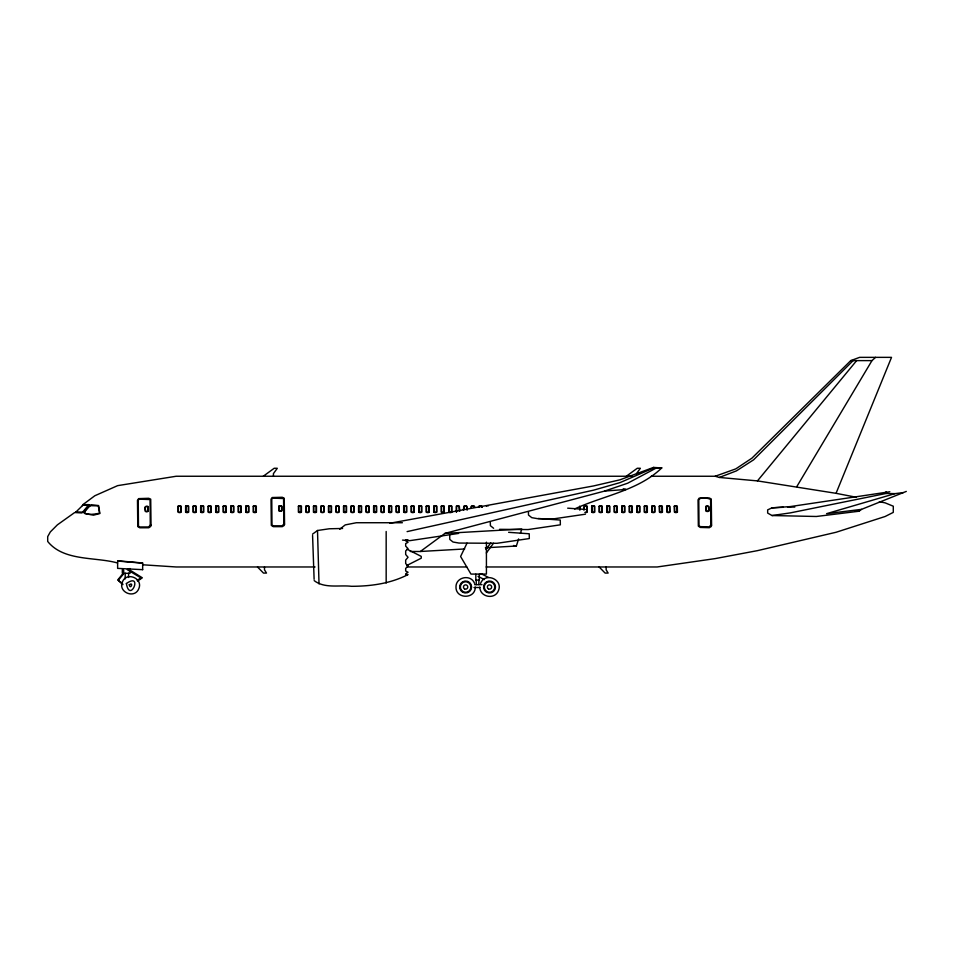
<?xml version="1.0" encoding="UTF-8"?>
<svg xmlns="http://www.w3.org/2000/svg" width="954" height="954" viewBox="0 0 954 954"><rect width="100%" height="100%" fill="white"/><g stroke="black" fill="none" stroke-linecap="round" stroke-linejoin="round"><path stroke-width="1.43" d="M475.259 587.008C475.569 599.315 455.69 599.315 455.988 587.008C455.69 576.908 470.942 573.879 474.532 583.323M88.4 505.525L83.272 504.976L82.354 505.608M485.347 547.787L516.364 546.022L518.618 538.938M520.431 533.274L521.778 529.017L444.958 533.393L420.344 551.484L410.268 551.484M75.867 511.869L82.771 512.179M715.19 476.249L719.352 477.453L757.452 480.899L836.05 493.325L891.525 357.356L859.626 357.356L850.765 360.612L751.907 458.182L735.82 468.867L715.19 476.249L651.26 476.249M470.942 507.146L471.359 506.192A2.731 2.635 0 0 1 474.388 506.192L474.794 507.146M471.324 507.218L471.646 506.467A2.242 2.17 0 0 1 474.102 506.467L474.412 507.218M478.467 507.146L478.872 506.192A2.731 2.635 0 0 1 481.901 506.192L482.307 507.146M478.848 507.218L479.158 506.467A2.242 2.17 0 0 1 481.615 506.467L481.937 507.218M467.007 543.16L460.591 556.504L470.954 574.081L486.421 574.081L486.421 542.17M796.817 486.588L871.98 360.612L875.569 357.356M480.613 583.323C485.049 571.828 503.414 579.436 498.417 590.693C494.828 600.138 479.588 597.109 479.886 587.008M636.497 473.613L640.396 468.271L637.26 468.271L626.325 476.249M485.991 549.421L490.773 542.898M486.337 553.01L493.516 543.243M123.448 572.996L117.783 579.877L122.839 584.671M123.96 573.414L118.284 580.294L122.732 583.967M757.452 480.899L856.644 360.612M853.126 360.612L753.588 459.828L736.428 470.871L719.352 477.453M389.852 523.257L593.603 485.932L620.028 479.802L653.454 467.448L661.766 467.913C638.166 490.714 603.441 495.579 574.594 508.971M339.731 529.255L345.229 524.903L356.379 522.732L402.397 522.732M889.832 491.751L790.282 506.586L772.001 507.838L767.66 509.877L767.672 513.085L772.024 515.542L816.362 516.484L859.041 511.225L861.51 509.364L906.3 491.405M82.891 504.642L94.816 495.758L117.628 485.646L176.18 476.249L632.144 476.249M312.542 534.145L317.503 530.496L329.249 528.778L342.593 528.468M263.256 476.249L274.192 468.271L277.316 468.271L273.428 473.613L273.428 476.249M74.674 512.536L57.395 524.843L50.335 531.915L47.7 536.613L47.7 541.455C63.727 561.465 95.269 556.719 117.628 562.991M137.555 581.105L142.349 577.802L128.206 569.025M137.197 580.354L140.906 577.885L127.252 569.657M661.766 467.913L656.054 468.128L627.696 483.201L604.681 491.048L444.958 533.393M406.988 565.4L421.251 558.185L421.251 556.385L406.988 549.17M653.454 467.448L656.054 468.128M886.218 491.93L885.372 492.336L886.218 493.445L894.935 493.635L903.319 492.598M653.454 468.009L620.028 482.617L593.603 490.153L407.096 531.616M314.164 580.592C324.598 588.797 339.266 584.85 351.501 586.305C371.023 586.257 390.496 583.598 408.05 574.57L405.677 574.737L405.677 573.795L408.05 572.245L405.677 571.017L405.677 568.429L408.05 565.925L405.677 563.599L405.677 560.07L408.05 557.279L405.677 554.501L405.677 550.959L408.05 548.645L405.677 546.141L405.677 543.553L408.05 542.313L405.677 540.775L405.677 539.821L408.05 540M894.935 493.635L826.581 513.669L861.51 509.364M886.218 493.445L790.294 512.894L772.024 515.542M458.624 533.417L409.815 540.668L402.516 540.095M585.434 514.194L553.165 518.928L537.662 518.69L531.748 517.652L528.492 515.053L528.444 511.857M604.681 491.048L626.027 489.45L623.2 488.818M420.344 551.484L464.658 548.967M772.001 507.838L783.306 507.278M787.539 507.075L794.825 507.063M850.765 360.612L871.98 360.612M315.07 566.974L176.18 566.974L142.659 564.78M407.286 566.974L466.78 566.974M486.111 566.974L657.163 566.974L715.19 558.603L757.452 550.649L836.05 532.272L885.133 516.496L893.29 512.381L893.29 506.216L885.133 502.853L879.361 501.732M474.615 584.647L481.997 584.647M473.971 587.509L479.731 587.509M499.538 529.327L528.075 529.565L560.356 524.831L560.272 520.049L538.187 518.487M567.678 508.172L585.351 509.424M508.613 532.32L529.231 533.775L529.315 538.557L497.034 543.291L458.946 543.053L453.031 542.015L449.787 539.415L449.716 535.325M117.628 561.059L142.659 563.17M854.701 510.855L859.041 511.225M513.526 545.521L516.364 546.022M836.05 493.325L856.263 497.249M480.911 573.604L488.257 577.301M478.037 576.371L484.393 579.567M493.623 528.289L490.38 525.69L490.32 522.494M122.315 569.204L123.698 570.301L123.698 571.971L122.315 573.08L122.315 570.277M599.148 566.974L605.122 573.08L608.151 573.08L606.148 569.836L606.148 566.974M257.508 566.974L263.471 573.08L266.512 573.08L264.496 569.836L264.496 566.974M579.662 506.192L580.068 509.865M456.608 511.893L456.608 506.467A2.242 2.17 0 0 1 459.053 506.467L459.375 511.153M456.31 512.179L456.31 506.192A2.731 2.635 0 0 1 459.351 506.192L459.756 511.225M312.578 535.433L314.116 579.305M317.503 530.496L319.018 583.884M584.122 509.841L584.432 506.467A2.242 2.17 0 0 1 586.889 506.467L586.889 511.893A2.242 2.17 0 0 1 585.207 512.203M583.741 509.865L584.146 506.192A2.731 2.635 0 0 1 587.175 506.192L587.175 512.179A2.731 2.635 0 0 1 585.124 512.56M579.686 507.218L579.686 509.841M479.313 574.213L479.313 580.115M478.884 584.647L478.884 580.115L476.249 580.115L476.249 584.647M475.831 574.213L475.831 580.115M467.269 509.865L466.864 506.192A2.731 2.635 0 0 0 463.835 506.192L463.429 509.865M466.9 509.841L466.578 506.467A2.242 2.17 0 0 0 464.121 506.467L463.799 509.841M386.167 531.485L386.167 583.073M129.994 568.536L129.994 573.318L123.006 573.318L123.006 569.359M128.587 573.175L128.587 577.468M125.201 573.175L125.201 578.899M486.397 506.192A2.731 2.635 0 0 1 488.448 505.799M144.877 507.695L145.27 511.38A2.731 2.6 -32.9 0 0 148.252 511.261L148.275 506.622A2.731 2.6 -32.9 0 0 145.282 506.729L144.877 507.695M145.246 507.755L145.557 511.094A2.242 2.135 -32.9 0 0 147.977 510.998L147.989 506.908A2.242 2.135 -32.9 0 0 145.568 507.003L145.246 507.755M122.422 581.916C117.831 592.267 134.729 599.255 138.795 588.69C143.386 578.339 126.5 571.339 122.422 581.916M126.369 583.538C129.994 604.037 143.422 571.613 126.369 583.538M129.255 584.742C130.316 590.502 134.073 581.415 129.255 584.742M710.825 525.094L709.204 526.87L700.415 526.632L699.02 525.761L698.793 499.979C700.379 496.366 707.773 498.083 710.599 499.359L710.825 525.094M711.577 525.225L711.267 526.501L709.299 527.705L700.319 527.443L698.34 526.167L698.042 499.872L699.175 498.107L709.299 497.988L711.267 498.99L711.577 525.225M150.279 525.117L148.645 526.954L139.868 526.966L138.473 526.179L138.223 500.421L138.998 499.18L150.052 499.55L150.279 525.117M151.03 525.201L150.72 526.453L148.752 527.765L139.773 527.789L137.793 526.632L137.471 500.373L138.616 498.62L148.752 498.286L150.72 499.192L151.03 525.201M283.803 524.08L282.169 525.845L273.393 525.845L271.997 524.998L271.771 499.312L272.546 498.095L283.577 498.548L283.803 524.08M284.554 524.187L284.244 525.427L282.277 526.656L273.297 526.656L271.318 525.427L271.019 499.216L272.152 497.523L282.277 497.272L284.244 498.226L284.554 524.187M88.889 504.642L81.961 512.942L75.354 512.572L83.451 504.642L88.889 504.642M659.286 506.169L659.417 512.155A2.731 2.623 16.1 0 0 662.434 512.155L662.314 506.169A2.731 2.623 16.1 0 0 659.286 506.169M659.584 506.455L659.691 511.869A2.242 2.158 16.1 0 0 662.148 511.869L662.028 506.455A2.242 2.158 16.1 0 0 659.584 506.455M666.786 506.169L666.906 512.155A2.731 2.623 16.1 0 0 669.935 512.155L669.803 506.169A2.731 2.623 16.1 0 0 666.786 506.169M667.084 506.455L667.192 511.869A2.242 2.158 16.1 0 0 669.636 511.869L669.529 506.455A2.242 2.158 16.1 0 0 667.084 506.455M674.287 506.169L674.406 512.155A2.731 2.623 16.1 0 0 677.423 512.155L677.304 506.169A2.731 2.623 16.1 0 0 674.287 506.169M674.573 506.455L674.693 511.869A2.242 2.158 16.1 0 0 677.137 511.869L677.03 506.455A2.242 2.158 16.1 0 0 674.573 506.455M705.829 506.419L705.924 511.07A2.731 2.623 16.1 0 0 708.941 511.07L708.846 506.419A2.731 2.623 16.1 0 0 705.829 506.419M706.127 506.705L706.21 510.795A2.242 2.158 16.1 0 0 708.655 510.795L708.572 506.705A2.242 2.158 16.1 0 0 706.127 506.705M178.088 506.192L178.088 512.179A2.731 2.635 0 0 0 181.117 512.179L181.117 506.192A2.731 2.635 0 0 0 178.088 506.192M178.374 506.467L178.374 511.893A2.242 2.17 0 0 0 180.831 511.893L180.831 506.467A2.242 2.17 0 0 0 178.374 506.467M185.613 506.192L185.613 512.179A2.731 2.635 0 0 0 188.642 512.179L188.642 506.192A2.731 2.635 0 0 0 185.613 506.192M185.899 506.467L185.899 511.893A2.242 2.17 0 0 0 188.355 511.893L188.355 506.467A2.242 2.17 0 0 0 185.899 506.467M193.125 506.192L193.125 512.179A2.731 2.635 0 0 0 196.166 512.179L196.166 506.192A2.731 2.635 0 0 0 193.125 506.192M193.423 506.467L193.423 511.893A2.242 2.17 0 0 0 195.868 511.893L195.868 506.467A2.242 2.17 0 0 0 193.423 506.467M200.65 506.192L200.65 512.179A2.731 2.635 0 0 0 203.679 512.179L203.679 506.192A2.731 2.635 0 0 0 200.65 506.192M200.936 506.467L200.936 511.893A2.242 2.17 0 0 0 203.393 511.893L203.393 506.467A2.242 2.17 0 0 0 200.936 506.467M208.175 506.192L208.175 512.179A2.731 2.635 0 0 0 211.204 512.179L211.204 506.192A2.731 2.635 0 0 0 208.175 506.192M208.461 506.467L208.461 511.893A2.242 2.17 0 0 0 210.917 511.893L210.917 506.467A2.242 2.17 0 0 0 208.461 506.467M215.687 506.192L215.687 512.179A2.731 2.635 0 0 0 218.716 512.179L218.716 506.192A2.731 2.635 0 0 0 215.687 506.192M215.974 506.467L215.974 511.893A2.242 2.17 0 0 0 218.43 511.893L218.43 506.467A2.242 2.17 0 0 0 215.974 506.467M223.212 506.192L223.212 512.179A2.731 2.635 0 0 0 226.241 512.179L226.241 506.192A2.731 2.635 0 0 0 223.212 506.192M223.498 506.467L223.498 511.893A2.242 2.17 0 0 0 225.955 511.893L225.955 506.467A2.242 2.17 0 0 0 223.498 506.467M230.725 506.192L230.725 512.179A2.731 2.635 0 0 0 233.754 512.179L233.754 506.192A2.731 2.635 0 0 0 230.725 506.192M231.011 506.467L231.011 511.893A2.242 2.17 0 0 0 233.468 511.893L233.468 506.467A2.242 2.17 0 0 0 231.011 506.467M238.25 506.192L238.25 512.179A2.731 2.635 0 0 0 241.279 512.179L241.279 506.192A2.731 2.635 0 0 0 238.25 506.192M238.536 506.467L238.536 511.893A2.242 2.17 0 0 0 240.992 511.893L240.992 506.467A2.242 2.17 0 0 0 238.536 506.467M245.762 506.192L245.762 512.179A2.731 2.635 0 0 0 248.803 512.179L248.803 506.192A2.731 2.635 0 0 0 245.762 506.192M246.06 506.467L246.06 511.893A2.242 2.17 0 0 0 248.505 511.893L248.505 506.467A2.242 2.17 0 0 0 246.06 506.467M253.287 506.192L253.287 512.179A2.731 2.635 0 0 0 256.316 512.179L256.316 506.192A2.731 2.635 0 0 0 253.287 506.192M253.573 506.467L253.573 511.893A2.242 2.17 0 0 0 256.03 511.893L256.03 506.467A2.242 2.17 0 0 0 253.573 506.467M278.842 506.192L278.842 510.843A2.731 2.635 0 0 0 281.871 510.843L281.871 506.192A2.731 2.635 0 0 0 278.842 506.192M279.128 506.467L279.128 510.557A2.242 2.17 0 0 0 281.585 510.557L281.585 506.467A2.242 2.17 0 0 0 279.128 506.467M298.399 506.192L298.399 512.179A2.731 2.635 0 0 0 301.44 512.179L301.44 506.192A2.731 2.635 0 0 0 298.399 506.192M298.697 506.467L298.697 511.893A2.242 2.17 0 0 0 301.142 511.893L301.142 506.467A2.242 2.17 0 0 0 298.697 506.467M305.924 506.192L305.924 512.179A2.731 2.635 0 0 0 308.953 512.179L308.953 506.192A2.731 2.635 0 0 0 305.924 506.192M306.21 506.467L306.21 511.893A2.242 2.17 0 0 0 308.667 511.893L308.667 506.467A2.242 2.17 0 0 0 306.21 506.467M313.449 506.192L313.449 512.179A2.731 2.635 0 0 0 316.478 512.179L316.478 506.192A2.731 2.635 0 0 0 313.449 506.192M313.735 506.467L313.735 511.893A2.242 2.17 0 0 0 316.191 511.893L316.191 506.467A2.242 2.17 0 0 0 313.735 506.467M320.961 506.192L320.961 512.179A2.731 2.635 0 0 0 323.99 512.179L323.99 506.192A2.731 2.635 0 0 0 320.961 506.192M321.248 506.467L321.248 511.893A2.242 2.17 0 0 0 323.704 511.893L323.704 506.467A2.242 2.17 0 0 0 321.248 506.467M328.486 506.192L328.486 512.179A2.731 2.635 0 0 0 331.515 512.179L331.515 506.192A2.731 2.635 0 0 0 328.486 506.192M328.772 506.467L328.772 511.893A2.242 2.17 0 0 0 331.229 511.893L331.229 506.467A2.242 2.17 0 0 0 328.772 506.467M335.999 506.192L335.999 512.179A2.731 2.635 0 0 0 339.028 512.179L339.028 506.192A2.731 2.635 0 0 0 335.999 506.192M336.285 506.467L336.285 511.893A2.242 2.17 0 0 0 338.742 511.893L338.742 506.467A2.242 2.17 0 0 0 336.285 506.467M343.523 506.192L343.523 512.179A2.731 2.635 0 0 0 346.552 512.179L346.552 506.192A2.731 2.635 0 0 0 343.523 506.192M343.81 506.467L343.81 511.893A2.242 2.17 0 0 0 346.266 511.893L346.266 506.467A2.242 2.17 0 0 0 343.81 506.467M351.036 506.192L351.036 512.179A2.731 2.635 0 0 0 354.077 512.179L354.077 506.192A2.731 2.635 0 0 0 351.036 506.192M351.334 506.467L351.334 511.893A2.242 2.17 0 0 0 353.779 511.893L353.779 506.467A2.242 2.17 0 0 0 351.334 506.467M358.561 506.192L358.561 512.179A2.731 2.635 0 0 0 361.59 512.179L361.59 506.192A2.731 2.635 0 0 0 358.561 506.192M358.847 506.467L358.847 511.893A2.242 2.17 0 0 0 361.304 511.893L361.304 506.467A2.242 2.17 0 0 0 358.847 506.467M366.086 506.192L366.086 512.179A2.731 2.635 0 0 0 369.115 512.179L369.115 506.192A2.731 2.635 0 0 0 366.086 506.192M366.372 506.467L366.372 511.893A2.242 2.17 0 0 0 368.828 511.893L368.828 506.467A2.242 2.17 0 0 0 366.372 506.467M373.598 506.192L373.598 512.179A2.731 2.635 0 0 0 376.627 512.179L376.627 506.192A2.731 2.635 0 0 0 373.598 506.192M373.885 506.467L373.885 511.893A2.242 2.17 0 0 0 376.341 511.893L376.341 506.467A2.242 2.17 0 0 0 373.885 506.467M381.123 506.192L381.123 512.179A2.731 2.635 0 0 0 384.152 512.179L384.152 506.192A2.731 2.635 0 0 0 381.123 506.192M381.409 506.467L381.409 511.893A2.242 2.17 0 0 0 383.866 511.893L383.866 506.467A2.242 2.17 0 0 0 381.409 506.467M388.636 506.192L388.636 512.179A2.731 2.635 0 0 0 391.665 512.179L391.665 506.192A2.731 2.635 0 0 0 388.636 506.192M388.922 506.467L388.922 511.893A2.242 2.17 0 0 0 391.378 511.893L391.378 506.467A2.242 2.17 0 0 0 388.922 506.467M396.16 506.192L396.16 512.179A2.731 2.635 0 0 0 399.189 512.179L399.189 506.192A2.731 2.635 0 0 0 396.16 506.192M396.447 506.467L396.447 511.893A2.242 2.17 0 0 0 398.903 511.893L398.903 506.467A2.242 2.17 0 0 0 396.447 506.467M403.673 506.192L403.673 512.179A2.731 2.635 0 0 0 406.714 512.179L406.714 506.192A2.731 2.635 0 0 0 403.673 506.192M403.971 506.467L403.971 511.893A2.242 2.17 0 0 0 406.416 511.893L406.416 506.467A2.242 2.17 0 0 0 403.971 506.467M411.198 506.192L411.198 512.179A2.731 2.635 0 0 0 414.227 512.179L414.227 506.192A2.731 2.635 0 0 0 411.198 506.192M411.484 506.467L411.484 511.893A2.242 2.17 0 0 0 413.941 511.893L413.941 506.467A2.242 2.17 0 0 0 411.484 506.467M418.723 506.192L418.723 512.179A2.731 2.635 0 0 0 421.751 512.179L421.751 506.192A2.731 2.635 0 0 0 418.723 506.192M419.009 506.467L419.009 511.893A2.242 2.17 0 0 0 421.465 511.893L421.465 506.467A2.242 2.17 0 0 0 419.009 506.467M426.235 506.192L426.235 512.179A2.731 2.635 0 0 0 429.264 512.179L429.264 506.192A2.731 2.635 0 0 0 426.235 506.192M426.521 506.467L426.521 511.893A2.242 2.17 0 0 0 428.978 511.893L428.978 506.467A2.242 2.17 0 0 0 426.521 506.467M433.76 506.192L433.76 512.179A2.731 2.635 0 0 0 436.789 512.179L436.789 506.192A2.731 2.635 0 0 0 433.76 506.192M434.046 506.467L434.046 511.893A2.242 2.17 0 0 0 436.503 511.893L436.503 506.467A2.242 2.17 0 0 0 434.046 506.467M441.273 506.192L441.273 512.179A2.731 2.635 0 0 0 444.302 512.179L444.302 506.192A2.731 2.635 0 0 0 441.273 506.192M441.559 506.467L441.559 511.893A2.242 2.17 0 0 0 444.015 511.893L444.015 506.467A2.242 2.17 0 0 0 441.559 506.467M448.797 506.192L448.797 512.179A2.731 2.635 0 0 0 451.826 512.179L451.826 506.192A2.731 2.635 0 0 0 448.797 506.192M449.084 506.467L449.084 511.893A2.242 2.17 0 0 0 451.54 511.893L451.54 506.467A2.242 2.17 0 0 0 449.084 506.467M591.671 506.192L591.671 512.179A2.731 2.635 0 0 0 594.7 512.179L594.7 506.192A2.731 2.635 0 0 0 591.671 506.192M591.957 506.467L591.957 511.893A2.242 2.17 0 0 0 594.414 511.893L594.414 506.467A2.242 2.17 0 0 0 591.957 506.467M599.184 506.192L599.184 512.179A2.731 2.635 0 0 0 602.212 512.179L602.212 506.192A2.731 2.635 0 0 0 599.184 506.192M599.47 506.467L599.47 511.893A2.242 2.17 0 0 0 601.926 511.893L601.926 506.467A2.242 2.17 0 0 0 599.47 506.467M606.708 506.192L606.708 512.179A2.731 2.635 0 0 0 609.737 512.179L609.737 506.192A2.731 2.635 0 0 0 606.708 506.192M606.994 506.467L606.994 511.893A2.242 2.17 0 0 0 609.451 511.893L609.451 506.467A2.242 2.17 0 0 0 606.994 506.467M614.221 506.192L614.221 512.179A2.731 2.635 0 0 0 617.262 512.179L617.262 506.192A2.731 2.635 0 0 0 614.221 506.192M614.519 506.467L614.519 511.893A2.242 2.17 0 0 0 616.964 511.893L616.964 506.467A2.242 2.17 0 0 0 614.519 506.467M621.746 506.192L621.746 512.179A2.731 2.635 0 0 0 624.775 512.179L624.775 506.192A2.731 2.635 0 0 0 621.746 506.192M622.032 506.467L622.032 511.893A2.242 2.17 0 0 0 624.488 511.893L624.488 506.467A2.242 2.17 0 0 0 622.032 506.467M629.27 506.192L629.27 512.179A2.731 2.635 0 0 0 632.299 512.179L632.299 506.192A2.731 2.635 0 0 0 629.27 506.192M629.557 506.467L629.557 511.893A2.242 2.17 0 0 0 632.013 511.893L632.013 506.467A2.242 2.17 0 0 0 629.557 506.467M636.783 506.192L636.783 512.179A2.731 2.635 0 0 0 639.812 512.179L639.812 506.192A2.731 2.635 0 0 0 636.783 506.192M637.069 506.467L637.069 511.893A2.242 2.17 0 0 0 639.526 511.893L639.526 506.467A2.242 2.17 0 0 0 637.069 506.467M644.308 506.192L644.308 512.179A2.731 2.635 0 0 0 647.337 512.179L647.337 506.192A2.731 2.635 0 0 0 644.308 506.192M644.594 506.467L644.594 511.893A2.242 2.17 0 0 0 647.05 511.893L647.05 506.467A2.242 2.17 0 0 0 644.594 506.467M651.82 506.192L651.82 512.179A2.731 2.635 0 0 0 654.849 512.179L654.849 506.192A2.731 2.635 0 0 0 651.82 506.192M652.107 506.467L652.107 511.893A2.242 2.17 0 0 0 654.563 511.893L654.563 506.467A2.242 2.17 0 0 0 652.107 506.467M89.986 505.453L84.167 512.536L84.298 513.395L93.456 515.184L99.896 513.526L98.584 505.56L91.286 504.738L89.986 505.453M90.248 505.644C75.855 516.162 92.478 514.933 99.526 513.145L98.334 505.882L90.248 505.644M142.659 569.669L117.628 568.381L117.628 560.785L142.659 562.991L142.659 569.669M486.886 591.575A5.271 5.271 0 0 0 494.78 587.008A5.271 5.271 0 0 0 486.886 582.453A5.271 5.271 0 0 0 486.886 591.575M464.55 588.88A2.158 2.158 0 0 0 467.782 587.008A2.158 2.158 0 0 0 464.55 585.148A2.158 2.158 0 0 0 464.55 588.88M462.63 592.195A5.986 5.986 0 0 0 471.61 587.008A5.986 5.986 0 0 0 462.63 581.821A5.986 5.986 0 0 0 462.63 592.195M486.528 592.195A5.986 5.986 0 0 0 495.508 587.008A5.986 5.986 0 0 0 486.528 581.821A5.986 5.986 0 0 0 486.528 592.195M488.436 588.88A2.158 2.158 0 0 0 491.668 587.008A2.158 2.158 0 0 0 488.436 585.148A2.158 2.158 0 0 0 488.436 588.88M462.988 591.575A5.271 5.271 0 0 0 470.894 587.008A5.271 5.271 0 0 0 462.988 582.453A5.271 5.271 0 0 0 462.988 591.575"/></g></svg>
